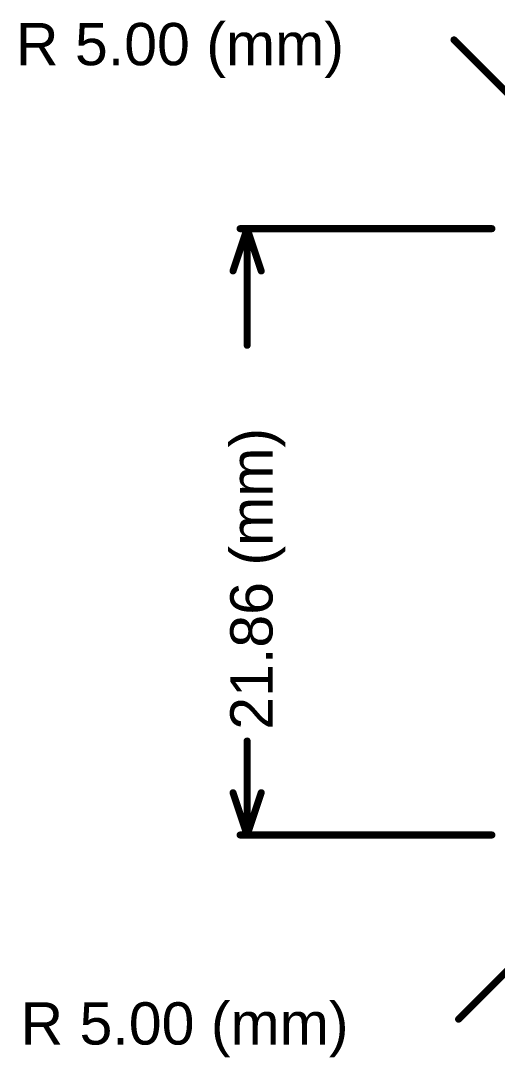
# Model space of a CAD drawing. Header units: millimetres. Extents: x -1.12 to 0.87, y -0.24 to 1.5.
# Drawn here: x -1.124 to -0.448, y -0.211 to 1.26 of the extents above; entities that cross this region are included whole.
import ezdxf

# ---------------------------------------------------------------- set-up
doc = ezdxf.new("R2010")
doc.units = ezdxf.units.MM
doc.header["$MEASUREMENT"] = 0
doc.layers.add('Mechanical1', color=6, linetype='Continuous')
doc.styles.add('Arial', font='', dxfattribs={"height": 0.2})
doc.styles.get('Arial').set_extended_font_data('Arial')

msp = doc.modelspace()

# ---------------------------------------------------------------- linework, layer by layer
at = {"layer": 'Mechanical1', "const_width": 0.01}
for points in [[(-0.5094, 1.233), (-0.2437, 0.9672)], [(-0.823, 0.905), (-0.803, 0.965)], [(-0.813, 0.965), (-0.4555, 0.965)], [(-0.803, 0.965), (-0.783, 0.905)], [(-0.803, 0.7995), (-0.803, 0.965)], [(-0.803, 0.1043), (-0.803, 0.2377)], [(-0.823, 0.1643), (-0.803, 0.1043)], [(-0.803, 0.1043), (-0.783, 0.1643)], [(-0.813, 0.1043), (-0.4555, 0.1043)], [(-0.5029, -0.1572), (-0.2437, 0.1021)]]:
    msp.add_lwpolyline(points, dxfattribs=at)
at = {"layer": 'Mechanical1', "const_width": 0.005}
for points in [[(-0.5119, 1.233, 1), (-0.5069, 1.233, 1)], [(-0.8155, 0.965, 1), (-0.8105, 0.965, 1)], [(-0.8055, 0.965, 1), (-0.8005, 0.965, 1)], [(-0.8055, 0.965, 1), (-0.8005, 0.965, 1)], [(-0.8055, 0.965, 1), (-0.8005, 0.965, 1)], [(-0.458, 0.965, 1), (-0.453, 0.965, 1)], [(-0.8255, 0.905, 1), (-0.8205, 0.905, 1)], [(-0.7855, 0.905, 1), (-0.7805, 0.905, 1)], [(-0.8055, 0.7995, 1), (-0.8005, 0.7995, 1)], [(-0.8055, 0.2377, 1), (-0.8005, 0.2377, 1)], [(-0.8255, 0.1643, 1), (-0.8205, 0.1643, 1)], [(-0.7855, 0.1643, 1), (-0.7805, 0.1643, 1)], [(-0.8155, 0.1043, 1), (-0.8105, 0.1043, 1)], [(-0.8055, 0.1043, 1), (-0.8005, 0.1043, 1)], [(-0.8055, 0.1043, 1), (-0.8005, 0.1043, 1)], [(-0.8055, 0.1043, 1), (-0.8005, 0.1043, 1)], [(-0.458, 0.1043, 1), (-0.453, 0.1043, 1)], [(-0.5054, -0.1572, 1), (-0.5004, -0.1572, 1)]]:
    msp.add_lwpolyline(points, format="xyb", close=True, dxfattribs=at)

# ---------------------------------------------------------------- texts
at = {"layer": 'Mechanical1', "style": 'Arial'}
for p in [(-1.1312, 1.197), (-1.1247, -0.1932)]:
    msp.add_text('R 5.00 (mm)', height=0.06, dxfattribs=at).set_placement(p)
msp.add_text('21.86 (mm)', height=0.06, rotation=90, dxfattribs=at).set_placement((-0.767, 0.2537))

doc.saveas('drawing.dxf')
